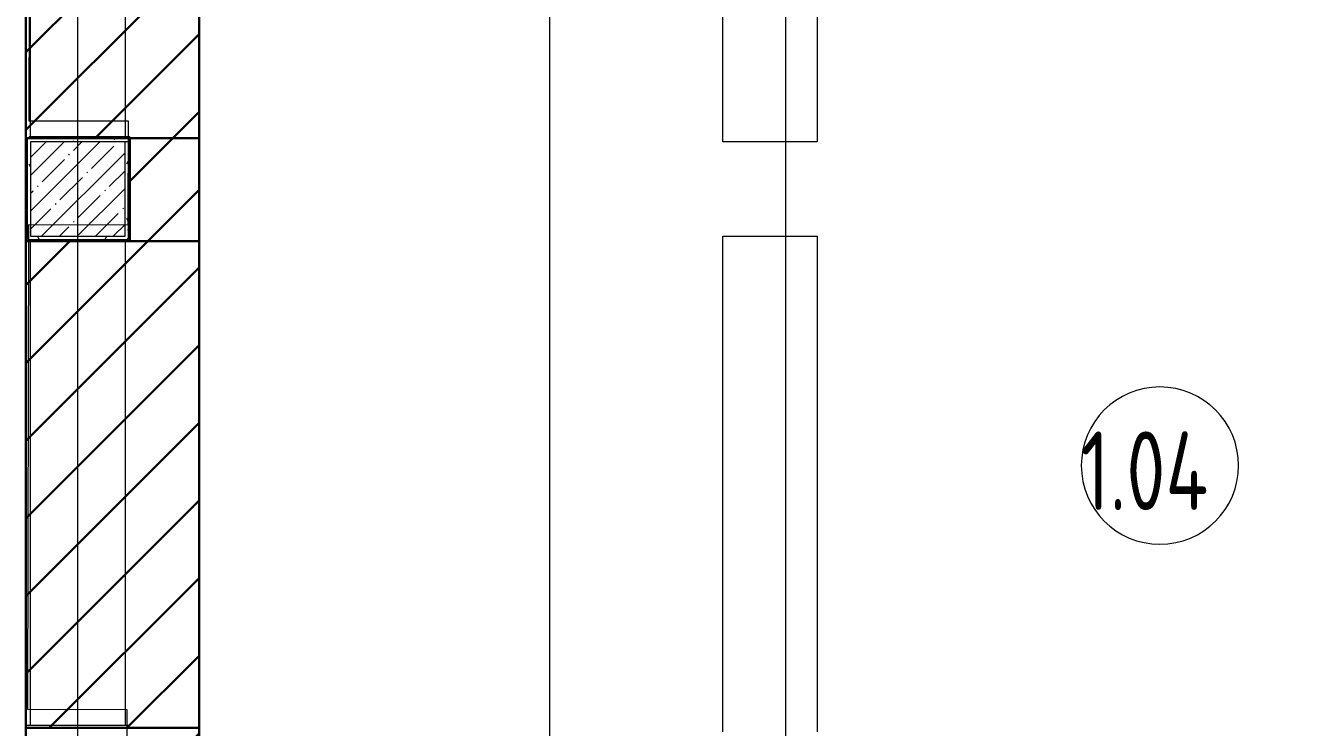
# Model space of a CAD drawing. Header units: millimetres. Extents: x -213911 to 415037, y -3642 to 107391.
# Drawn here: x 13744 to 21941, y 18343 to 22802 of the extents above; entities that cross this region are included whole.
import ezdxf

# ---------------------------------------------------------------- set-up
doc = ezdxf.new("R2010")
doc.units = ezdxf.units.MM
for name, color, linetype, lineweight in [('1)CF2', 3, 'Continuous', 30), ('A-AREA-BNDY', 7, 'Continuous', 5), ('A-AREA-IDEN', 7, 'Continuous', 9), ('A-FLOR', 7, 'Continuous', 9), ('I-WALL', 7, 'Continuous', 5), ('S-COLS', 7, 'Continuous', 9), ('S-COLS-1', 7, 'Continuous', 5), ('Оси', 7, 'Continuous', 9)]:
    doc.layers.add(name, color=color, linetype=linetype, lineweight=lineweight)
doc.layers.add('A-WALL-1', color=9, linetype='Continuous', lineweight=5, true_color=0x808080)
doc.layers.add('A-WALL-FNSH-1', color=9, linetype='Continuous', lineweight=5, true_color=0x808080)
doc.styles.add('СПДС', font='ГОСТ тип А.ttf', dxfattribs={"width": 0.9})
pattern_1 = [(0, (64.7, -136.06), (243.84, 60.96), [20.117, -162.763, 20.117, -162.763, -975.36]), (0, (64.7, -136.06), (243.84, 60.96), [-365.76, 20.117, -345.643, 20.117, -162.763, -426.72]), (0, (64.7, -136.06), (243.84, 60.96), [-914.4, 20.117, -101.803, 20.117, -284.683]), (120, (156.14, -105.58), (-174.71291, 180.69163), [20.117, -162.763, 20.117, -162.763, -975.36]), (120, (156.14, -105.58), (-174.71291, 180.69163), [-365.76, 20.117, -345.643, 20.117, -162.763, -426.72]), (120, (156.14, -105.58), (-174.71291, 180.69163), [-914.4, 20.117, -101.803, 20.117, -284.683]), (240, (186.62, 16.34), (-69.12709, -241.65163), [20.117, -162.763, 20.117, -162.763, -975.36]), (240, (186.62, 16.34), (-69.12709, -241.65163), [-365.76, 20.117, -345.643, 20.117, -162.763, -426.72]), (240, (186.62, 16.34), (-69.12709, -241.65163), [-914.4, 20.117, -101.803, 20.117, -284.683])]

# ---------------------------------------------------------------- blocks, each defined once
blk = doc.blocks.new('BSC_Колонна _Прямоугольная - 600х600-V17-Объем проектирования 1 этажа')
at = {"layer": 'S-COLS-1'}
h = blk.add_hatch(dxfattribs=at)
h.set_pattern_fill('FP_27', color=256, style=0, pattern_type=2)
h.set_pattern_definition([(45, (-14010, -21900), (-114.0493, 114.0493), []), (45, (-13895.95, -21900), (-114.0493, 114.0493), [201.613, -40.323, 6.706, -33.617])])
h.paths.add_polyline_path([(205.7, -300), (300, -300), (300, 300), (-300, 300), (-300, -300), (108.6, -300)])
for p, q in [((300, 300), (-300, 300)), ((-300, 300), (-300, -300)), ((300, -300), (300, 300)), ((-300, -300), (300, -300))]:
    blk.add_line(p, q, dxfattribs=at)
blk = doc.blocks.new('Марка_Помещения - Номер-25198446-Объем проектирования 1 этажа')
at = {"layer": 'A-AREA-IDEN'}
for start, end in [(360, 180), (180, 360)]:
    blk.add_arc((0, 0), 2.5, start, end, dxfattribs=at)

msp = doc.modelspace()

# ---------------------------------------------------------------- hatches: boundary and pattern name
at = {"layer": '1)CF2'}
h = msp.add_hatch(dxfattribs=at)
h.set_pattern_fill('ANSI31', color=256, scale=110)
h.paths.add_polyline_path([(14845.7, 17689.4), (14405.7, 17689.4), (13743.7, 17689.4), (13743.7, 15094.9), (14845.7, 15094.9)])
h.paths.add_polyline_path([(14845.7, 18338.4), (14405.7, 18338.4), (14405.7, 17689.4), (14845.7, 17689.4)])
h.paths.add_polyline_path([(14845.7, 21432.9), (13743.7, 21432.9), (13743.7, 18338.4), (14845.7, 18338.4)])
h.paths.add_polyline_path([(14845.7, 22088.4), (14405.7, 22088.4), (14405.7, 21432.9), (14845.7, 21432.9)])
h.paths.add_polyline_path([(14845.7, 24522.9), (13743.7, 24522.9), (13743.7, 22088.4), (14845.7, 22088.4)])
at = {"layer": 'I-WALL'}
h = msp.add_hatch(dxfattribs=at)
h.set_pattern_fill('FP_191', color=256, style=0, pattern_type=2)
h.set_pattern_definition(pattern_1)
h.paths.add_polyline_path([(14183.3, 22063.9), (14374.7, 22063.9), (14374.7, 22083.9), (13754.7, 22083.9), (13754.7, 22063.9), (13774.7, 22063.9)])
h = msp.add_hatch(dxfattribs=at)
h.set_pattern_fill('FP_191', color=256, style=0, pattern_type=2)
h.set_pattern_definition(pattern_1)
h.paths.add_polyline_path([(13774.7, 21443.9), (13774.7, 22063.9), (13754.7, 22063.9), (13754.7, 21443.9)])
h = msp.add_hatch(dxfattribs=at)
h.set_pattern_fill('FP_191', color=256, style=0, pattern_type=2)
h.set_pattern_definition(pattern_1)
h.paths.add_polyline_path([(14394.7, 21463.9), (14394.7, 21983), (14381.4, 22006), (14394.7, 22013.7), (14392.9, 22074.1), (14381.4, 22080.7), (14381.4, 22083.9), (14374.7, 22083.9), (14374.7, 21463.9), (14381.4, 21463.9)])
h = msp.add_hatch(dxfattribs=at)
h.set_pattern_fill('FP_191', color=256, style=0, pattern_type=2)
h.set_pattern_definition(pattern_1)
h.paths.add_polyline_path([(13774.7, 21443.9), (14394.7, 21443.9), (14394.7, 21463.9), (13774.7, 21463.9)])

# ---------------------------------------------------------------- linework, layer by layer
at = {"layer": '1)CF2'}
for points in [[(14845.7, 24522.9), (13743.7, 24522.9), (13743.7, 22088.4), (14845.7, 22088.4)], [(13743.7, 21432.9), (14845.7, 21432.9), (14845.7, 22088.4), (13743.7, 22088.4)], [(14845.7, 22088.4), (14405.7, 22088.4), (14405.7, 21432.9), (14845.7, 21432.9)], [(14845.7, 21432.9), (13743.7, 21432.9), (13743.7, 15094.9), (14845.7, 15094.9)], [(14845.7, 18338.4), (13743.7, 18338.4), (13743.7, 21432.9), (14845.7, 21432.9)]]:
    msp.add_lwpolyline(points, close=True, dxfattribs=at)
at = {"layer": 'A-AREA-BNDY', "flags": 128}
msp.add_lwpolyline([(21942.9, 26797), (20284.9, 26800.9), (20284.1, 26428.1), (18804.3, 26431.6), (18803.8, 26224.4), (18141.8, 26226), (18142.3, 26431), (14844.1, 26438.7), (14839.8, 24623.7), (13768.8, 24626.2), (13763.1, 22199.2), (14394.1, 22197.7), (14392.6, 21534.7), (13761.6, 21536.2), (13754.3, 18457.2), (14385.3, 18455.8), (14383.8, 17786.8), (13752.8, 17788.2), (13746.7, 15198.2), (20267.7, 15182.9), (20260.4, 12072.9), (22598.4, 12067.5)], dxfattribs=at)
at = {"layer": 'A-FLOR'}
for p, q in [((18175, 22063.9), (18175, 26132.9)), ((18775, 26133.3), (18775, 22065.7)), ((13774.7, 22095.8), (13774.7, 24523.9)), ((14374.7, 24523.9), (14374.7, 22095.9)), ((14383.3, 22083.9), (13754.7, 22083.9)), ((18775, 22063.9), (18175, 22063.9)), ((13774.7, 18353.9), (13774.7, 21433.3)), ((14374.7, 21432.9), (14374.7, 18353.9)), ((18175, 18313.9), (18175, 21463.9)), ((18175, 21463.9), (18775, 21463.9)), ((18775, 21463.9), (18775, 18313.9)), ((13774.7, 18333.9), (13774.7, 18342.9))]:
    msp.add_line(p, q, dxfattribs=at)
at = {"layer": 'A-WALL-1'}
for p, q in [((14394.7, 22063.9), (14374.7, 22063.9)), ((14394.7, 22083.9), (14383.3, 22083.9)), ((13754.7, 21443.9), (14394.7, 21443.9))]:
    msp.add_line(p, q, dxfattribs=at)
at = {"layer": 'A-WALL-FNSH-1'}
for p, q in [((13743.7, 22088.4), (13743.7, 21432.9)), ((13754.7, 22088.4), (13743.7, 22088.4)), ((13754.7, 21443.9), (13754.7, 22088.4)), ((14405.7, 22095.9), (13764.7, 22095.9)), ((13764.7, 22095.9), (13764.7, 22084.9)), ((13764.7, 22084.9), (14394.7, 22084.9)), ((14394.7, 22084.9), (14394.7, 21443.9)), ((14405.7, 21432.9), (14405.7, 22095.9)), ((13743.7, 21432.9), (14405.7, 21432.9)), ((14393.7, 18353.9), (13743.7, 18353.9)), ((13743.7, 18353.9), (13743.7, 18342.9)), ((13743.7, 18342.9), (14393.7, 18342.9)), ((14393.7, 18342.9), (14393.7, 18353.9))]:
    msp.add_line(p, q, dxfattribs=at)
at = {"layer": 'Оси'}
for points in [[(14074.7, -2042.3), (14074.7, 2957.7), (14074.7, 22262), (14074.7, 27262)], [(17074.7, -2042.3), (17074.7, 2957.7), (17074.7, 22262), (17074.7, 27262)], [(18574.7, -2042.3), (18574.7, 2957.7), (18574.7, 22262), (18574.7, 27262)]]:
    msp.add_lwpolyline(points, dxfattribs=at)

# ---------------------------------------------------------------- block references
at = {"layer": 'A-AREA-IDEN', "xscale": 199.9999999999999, "yscale": 199.9999999999999, "zscale": 199.9999999999999}
msp.add_blockref('Марка_Помещения - Номер-25198446-Объем проектирования 1 этажа', (20954, 20006.3), dxfattribs=at)
at = {"layer": 'S-COLS'}
msp.add_blockref('BSC_Колонна _Прямоугольная - 600х600-V17-Объем проектирования 1 этажа', (14074.7, 21763.9), dxfattribs=at)

# ---------------------------------------------------------------- texts
at = {"layer": 'A-AREA-IDEN', "insert": (20452.2, 20223.4), "char_height": 500, "width": 1255.443, "attachment_point": 1, "style": 'СПДС'}
msp.add_mtext('1.04', dxfattribs=at)

doc.saveas('drawing.dxf')
